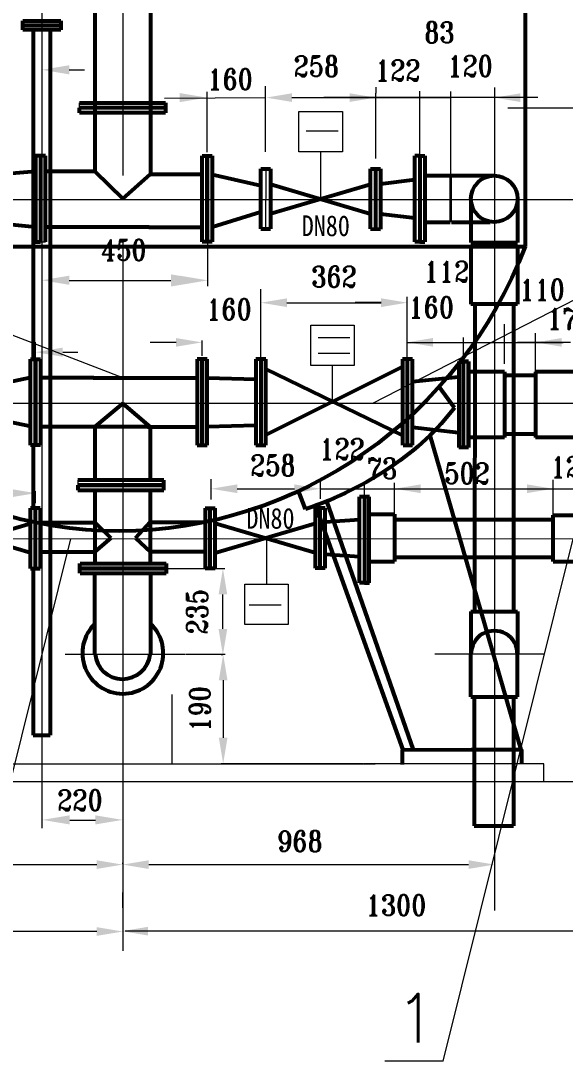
# Model space of a CAD drawing. Extents: x -13299 to -11289, y 2095 to 3220.
# Drawn here: x -12814.9 to -12770, y 2283.1 to 2368.8 of the extents above; entities that cross this region are included whole.
import ezdxf

# ---------------------------------------------------------------- set-up
doc = ezdxf.new("R2010")
doc.units = 0
doc.header["$LTSCALE"] = 10
doc.header["$MEASUREMENT"] = 0
for name, color, linetype, lineweight in [('1', 2, 'CONTINUOUS', 13), ('PVC', 5, 'CONTINUOUS', 53), ('管道', 7, 'CONTINUOUS', 53), ('设备', 1, 'CONTINUOUS', 53)]:
    doc.layers.add(name, color=color, linetype=linetype, lineweight=lineweight)
doc.styles.add('HZTXT', font='txt', dxfattribs={"bigfont": 'HZTXT'})
doc.styles.get("Standard").update_dxf_attribs({"font": 'romant.shx', "width": 0.85, "bigfont": 'hztxt1.shx'})

msp = doc.modelspace()

# ---------------------------------------------------------------- linework, layer by layer
at = {"layer": '1'}
for p, q in [((-12806.51366, 2497.9762), (-12806.51366, 2356.07978)), ((-12813.17797, 2482.84777), (-12813.17797, 2302.26584)), ((-12806.51366, 2339.40249), (-12885.49759, 2369.85634)), ((-12809.67398, 2364.75469), (-12810.92192, 2364.75469)), ((-12799.56047, 2358.00534), (-12799.56047, 2362.97357)), ((-12794.73285, 2358.0166), (-12794.73285, 2363.4339)), ((-12785.6638, 2363.35882), (-12785.6638, 2362.85553)), ((-12785.6638, 2357.48022), (-12785.6638, 2362.85553)), ((-12782.01773, 2357.74895), (-12782.01773, 2363.02082)), ((-12779.46912, 2355.8245), (-12779.46912, 2362.99073)), ((-12775.86972, 2363.32749), (-12775.86972, 2295.48768)), ((-12810.08158, 2361.64791), (-12810.08158, 2362.05811)), ((-12803.06446, 2362.45984), (-12794.70864, 2362.49126)), ((-12792.56614, 2362.49126), (-12779.46912, 2362.49126)), ((-12779.46912, 2362.49126), (-12789.9488, 2362.49126)), ((-12772.30453, 2362.49126), (-12779.87523, 2362.49126)), ((-12774.77524, 2361.64791), (-12764.78895, 2361.64791)), ((-12791.39327, 2359.76173), (-12788.76252, 2359.76173)), ((-12790.19646, 2354.13412), (-12790.19646, 2358.02264)), ((-12782.01773, 2357.90899), (-12782.01773, 2358.0166)), ((-12794.70864, 2356.62832), (-12794.73285, 2351.67123)), ((-12779.53522, 2352.23085), (-12779.53522, 2356.06796)), ((-12779.40801, 2352.23085), (-12779.40801, 2356.06796)), ((-12874.53564, 2354.0832), (-12730.48857, 2354.0832)), ((-12770.85764, 2354.0832), (-12764.93359, 2354.0832)), ((-12757.96914, 2351.6494), (-12785.92619, 2337.2803)), ((-12813.29427, 2350.59416), (-12812.88406, 2350.59416)), ((-12806.51366, 2350.61925), (-12806.51366, 2292.16949)), ((-12799.53351, 2350.46009), (-12799.53351, 2346.94866)), ((-12810.92192, 2347.42163), (-12802.54158, 2347.42163)), ((-12795.12548, 2340.6319), (-12795.12548, 2346.6917)), ((-12795.12548, 2341.19879), (-12795.12548, 2346.6917)), ((-12792.98298, 2345.5886), (-12785.21412, 2345.5886)), ((-12792.98298, 2345.5886), (-12790.84048, 2345.5886)), ((-12785.21291, 2345.59053), (-12787.35541, 2345.59053)), ((-12783.07041, 2341.20073), (-12783.07041, 2346.06567)), ((-12775.05379, 2340.54119), (-12775.05379, 2343.81406)), ((-12772.49781, 2339.57723), (-12772.49781, 2343.08727)), ((-12813.71197, 2340.9277), (-12813.71197, 2342.32478)), ((-12802.11787, 2342.31485), (-12804.26037, 2342.31485)), ((-12799.97537, 2341.19686), (-12799.97537, 2342.46911)), ((-12790.41713, 2342.72306), (-12787.78638, 2342.72306)), ((-12783.07162, 2340.6319), (-12783.07162, 2342.47104)), ((-12783.07041, 2342.31678), (-12770.19822, 2342.31678)), ((-12778.41323, 2341.20073), (-12778.41323, 2342.7064)), ((-12771.84051, 2342.31678), (-12773.98301, 2342.31678)), ((-12769.59877, 2342.31305), (-12771.74127, 2342.31305)), ((-12810.20797, 2341.47559), (-12811.45591, 2341.47559)), ((-12790.41713, 2341.42243), (-12787.78638, 2341.42243)), ((-12789.22032, 2337.43471), (-12789.22032, 2340.39959)), ((-12747.2278, 2337.2803), (-12841.29861, 2337.2803)), ((-12810.21368, 2330.96899), (-12810.21368, 2330.55878)), ((-12799.22037, 2329.36293), (-12799.22037, 2331.05313)), ((-12790.21294, 2329.42663), (-12790.21294, 2330.96118)), ((-12771.03852, 2328.07807), (-12771.03852, 2330.97346)), ((-12797.07787, 2330.25119), (-12792.35544, 2330.25119)), ((-12790.21294, 2330.25119), (-12767.15571, 2330.25119)), ((-12786.59872, 2329.73709), (-12786.59872, 2330.70376)), ((-12784.10782, 2328.14213), (-12784.10782, 2330.74083)), ((-12813.6931, 2329.06048), (-12813.6931, 2330.0393)), ((-12830.72622, 2326.12976), (-12752.44368, 2326.15951)), ((-12821.50068, 2283.06349), (-12810.79189, 2326.13047)), ((-12794.66382, 2326.27573), (-12794.66382, 2322.38721)), ((-12780.08895, 2283.06349), (-12769.38016, 2326.13047)), ((-12802.88846, 2323.67699), (-12798.103, 2323.67699)), ((-12798.25726, 2318.69173), (-12798.25726, 2321.53449)), ((-12793.46701, 2320.64812), (-12796.09776, 2320.64812)), ((-12775.86972, 2320.13984), (-12775.86972, 2315.13402)), ((-12811.24551, 2316.60499), (-12801.3385, 2316.60499)), ((-12801.28493, 2316.60499), (-12798.07942, 2316.60499)), ((-12798.26964, 2316.54923), (-12798.41152, 2316.54923)), ((-12771.73351, 2316.62148), (-12780.78984, 2316.62148)), ((-12798.23368, 2314.46249), (-12798.23368, 2309.72545)), ((-12802.44579, 2307.58295), (-12802.44579, 2313.282)), ((-12835.05364, 2307.58295), (-12785.70141, 2307.58295)), ((-12786.66822, 2307.58295), (-12798.38794, 2307.58295)), ((-12777.97368, 2307.58295), (-12786.61465, 2307.58295)), ((-12771.80663, 2307.58295), (-12778.29797, 2307.58295)), ((-12771.80663, 2306.0832), (-12771.80663, 2307.58295)), ((-12734.1191, 2306.0832), (-12831.1214, 2306.0832)), ((-12810.88392, 2302.9398), (-12808.76971, 2302.9398)), ((-12806.51366, 2302.95536), (-12806.51366, 2299.11463)), ((-12775.86972, 2300.61117), (-12775.86972, 2299.11463)), ((-12847.71625, 2299.26889), (-12808.65616, 2299.26889)), ((-12806.51366, 2299.32245), (-12806.51366, 2299.42315)), ((-12804.37116, 2299.26889), (-12778.01222, 2299.26889)), ((-12806.51366, 2295.71548), (-12806.51366, 2296.9777)), ((-12808.65616, 2293.75221), (-12856.07072, 2293.75221)), ((-12767.52016, 2293.78028), (-12806.31976, 2293.78028)), ((-12780.08895, 2283.06349), (-12784.90837, 2283.06349))]:
    msp.add_line(p, q, dxfattribs=at)
for points in [[(-12791.99247, 2361.35562), (-12788.40045, 2361.35562), (-12788.40045, 2358.02264), (-12791.99247, 2358.02264)], [(-12791.01633, 2343.73257), (-12787.42432, 2343.73257), (-12787.42432, 2340.39959), (-12791.01633, 2340.39959)], [(-12792.86781, 2319.05423), (-12796.45983, 2319.05423), (-12796.45983, 2322.38721), (-12792.86781, 2322.38721)]]:
    msp.add_lwpolyline(points, close=True, dxfattribs=at)
for points in [[(-12810.92192, 2365.16213), (-12810.92192, 2364.41011), (-12813.17797, 2364.78612)], [(-12801.81652, 2362.86727), (-12801.81652, 2362.11525), (-12799.56047, 2362.49126)], [(-12792.56614, 2362.84835), (-12792.56614, 2362.13418), (-12794.70864, 2362.49126)], [(-12787.8063, 2362.84835), (-12787.8063, 2362.13418), (-12785.6638, 2362.49126)], [(-12787.8063, 2362.84835), (-12787.8063, 2362.13418), (-12785.6638, 2362.49126)], [(-12773.72722, 2362.84835), (-12773.72722, 2362.13418), (-12775.86972, 2362.49126)], [(-12810.92192, 2347.81151), (-12810.92192, 2347.05949), (-12813.17797, 2347.4355)], [(-12802.54158, 2347.92297), (-12802.54158, 2346.92028), (-12799.53351, 2347.42163)], [(-12801.78811, 2347.80922), (-12801.78811, 2347.0572), (-12799.53205, 2347.43321)], [(-12792.98298, 2345.94568), (-12792.98298, 2345.23151), (-12795.12548, 2345.5886)], [(-12792.98298, 2345.94568), (-12792.98298, 2345.23151), (-12795.12548, 2345.5886)], [(-12785.21412, 2345.94568), (-12785.21412, 2345.23151), (-12783.07162, 2345.5886)], [(-12785.21291, 2345.94762), (-12785.21291, 2345.23345), (-12783.07041, 2345.59053)], [(-12802.11787, 2342.67193), (-12802.11787, 2341.95776), (-12799.97537, 2342.31485)], [(-12780.93954, 2342.67581), (-12780.93954, 2341.96164), (-12783.08204, 2342.31872)], [(-12770.33513, 2342.67014), (-12770.33513, 2341.95597), (-12772.47763, 2342.31305)], [(-12811.45591, 2341.88303), (-12811.45591, 2341.13101), (-12813.71197, 2341.50702)], [(-12815.8356, 2330.24213), (-12815.8356, 2329.52796), (-12813.6931, 2329.88504)], [(-12797.07787, 2330.60828), (-12797.07787, 2329.89411), (-12799.22037, 2330.25119)], [(-12792.35544, 2330.60828), (-12792.35544, 2329.89411), (-12790.21294, 2330.25119)], [(-12781.96532, 2330.60828), (-12781.96532, 2329.89411), (-12784.10782, 2330.25119)], [(-12773.18102, 2330.60828), (-12773.18102, 2329.89411), (-12771.03852, 2330.25119)], [(-12798.61434, 2321.53449), (-12797.90018, 2321.53449), (-12798.25726, 2323.67699)], [(-12798.61434, 2318.69173), (-12797.90018, 2318.69173), (-12798.25726, 2316.54923)], [(-12798.59076, 2314.46249), (-12797.8766, 2314.46249), (-12798.23368, 2316.60499)], [(-12798.59076, 2309.72545), (-12797.8766, 2309.72545), (-12798.23368, 2307.58295)], [(-12810.88392, 2303.33137), (-12810.88392, 2302.57935), (-12813.13997, 2302.95536)], [(-12808.76971, 2303.33137), (-12808.76971, 2302.57935), (-12806.51366, 2302.95536)], [(-12808.65616, 2299.62597), (-12808.65616, 2298.9118), (-12806.51366, 2299.26889)], [(-12804.37116, 2299.62597), (-12804.37116, 2298.9118), (-12806.51366, 2299.26889)], [(-12778.01222, 2299.62597), (-12778.01222, 2298.9118), (-12775.86972, 2299.26889)], [(-12808.65616, 2294.10929), (-12808.65616, 2293.39513), (-12806.51366, 2293.75221)], [(-12804.42616, 2294.13737), (-12804.42616, 2293.4232), (-12806.56866, 2293.78028)]]:
    msp.add_solid(points, dxfattribs=at)
at = {"layer": 'PVC'}
for p, q in [((-12782.02052, 2357.69177), (-12781.60537, 2357.69177)), ((-12781.60752, 2357.69539), (-12781.60752, 2350.60704)), ((-12781.60752, 2356.06796), (-12779.53522, 2356.06796)), ((-12779.53522, 2355.8245), (-12779.40801, 2355.8245)), ((-12779.40801, 2356.06796), (-12775.925, 2356.06796)), ((-12777.80853, 2354.14941), (-12777.80853, 2350.54072)), ((-12773.97142, 2354.14941), (-12773.97142, 2350.54072)), ((-12779.53522, 2352.47431), (-12779.40801, 2352.47431)), ((-12781.60752, 2352.23085), (-12779.53522, 2352.23085)), ((-12779.40801, 2352.23085), (-12776.23628, 2352.23085)), ((-12782.02052, 2350.60704), (-12781.60537, 2350.60704)), ((-12777.80853, 2350.54072), (-12773.97142, 2350.54072)), ((-12777.80853, 2350.3151), (-12773.97142, 2350.3151)), ((-12777.80853, 2350.3151), (-12777.80853, 2345.46602)), ((-12773.97142, 2350.3151), (-12773.97142, 2345.46602)), ((-12773.97142, 2345.46602), (-12777.80853, 2345.46602)), ((-12777.48889, 2345.46602), (-12777.5315, 2320.13984)), ((-12774.29106, 2345.46602), (-12774.29106, 2320.13984)), ((-12778.00022, 2340.72618), (-12778.82343, 2340.72618)), ((-12778.41323, 2340.72618), (-12778.00022, 2340.72618)), ((-12778.00022, 2333.63783), (-12778.00022, 2340.72618)), ((-12778.00022, 2340.72618), (-12778.00022, 2333.63783)), ((-12775.05379, 2339.8891), (-12778.00022, 2339.8891)), ((-12775.05379, 2339.8891), (-12775.05379, 2334.46617)), ((-12775.05379, 2339.57723), (-12774.85744, 2339.57723)), ((-12772.49781, 2339.57723), (-12774.85744, 2339.57723)), ((-12767.58769, 2339.89252), (-12772.49781, 2339.89252)), ((-12772.49781, 2339.89252), (-12772.49781, 2334.46959)), ((-12775.05379, 2334.46617), (-12778.00022, 2334.46617)), ((-12775.05379, 2334.77713), (-12772.49781, 2334.77715)), ((-12767.52934, 2334.46959), (-12772.49781, 2334.46959)), ((-12778.00022, 2333.63783), (-12778.82343, 2333.63783)), ((-12778.00022, 2333.63783), (-12778.41043, 2333.63783)), ((-12786.18572, 2329.58913), (-12787.00893, 2329.58913)), ((-12786.18851, 2329.58913), (-12786.59872, 2329.58913)), ((-12786.18851, 2322.50078), (-12786.18851, 2329.58913)), ((-12786.18851, 2328.14213), (-12784.10782, 2328.14213)), ((-12784.10782, 2328.14213), (-12784.10782, 2324.24944)), ((-12784.10782, 2327.70645), (-12771.03852, 2327.70645)), ((-12771.03852, 2328.07807), (-12767.55551, 2328.07807)), ((-12771.03852, 2324.24096), (-12771.03852, 2328.07807)), ((-12786.18851, 2324.24944), (-12784.10782, 2324.24944)), ((-12784.10782, 2324.61637), (-12771.03852, 2324.61637)), ((-12771.03852, 2324.24096), (-12767.48481, 2324.24096)), ((-12786.18572, 2322.50078), (-12787.00893, 2322.50078)), ((-12786.59872, 2322.50078), (-12786.18851, 2322.50078)), ((-12777.81314, 2320.13984), (-12773.97603, 2320.13984)), ((-12777.81314, 2320.13984), (-12777.81314, 2316.62148)), ((-12773.97603, 2320.13984), (-12773.97603, 2316.65683)), ((-12777.81314, 2313.10312), (-12777.81314, 2316.62148)), ((-12773.97603, 2313.10312), (-12773.97571, 2316.62148)), ((-12777.81314, 2313.10312), (-12773.97603, 2313.10312)), ((-12777.53565, 2313.10312), (-12777.53565, 2302.46521)), ((-12774.29106, 2313.10312), (-12774.29106, 2302.46521)), ((-12777.53565, 2302.46521), (-12774.29106, 2302.46521))]:
    msp.add_line(p, q, dxfattribs=at)
msp.add_circle((-12775.88965, 2354.14941), 1.91888, dxfattribs=at)
msp.add_arc((-12775.89443, 2316.62165), 1.91872, 359.9948357, 180.0051643, dxfattribs=at)
at = {"layer": '管道'}
for p, q in [((-12808.80772, 2480.1615), (-12808.80772, 2356.41502)), ((-12804.21893, 2480.1615), (-12804.21893, 2356.17751)), ((-12814.75029, 2368.81953), (-12811.60507, 2368.81953)), ((-12814.75029, 2368.08002), (-12814.75029, 2368.81953)), ((-12811.60507, 2368.81953), (-12811.60507, 2368.08002)), ((-12814.75482, 2368.46075), (-12811.60507, 2368.46075)), ((-12811.60507, 2368.08002), (-12814.75029, 2368.08002)), ((-12813.88411, 2368.09265), (-12813.88411, 2356.39274)), ((-12812.49568, 2368.03564), (-12812.49568, 2356.41502)), ((-12810.07964, 2362.05811), (-12802.9913, 2362.05811)), ((-12802.9913, 2362.05811), (-12802.9913, 2361.64791)), ((-12810.08158, 2361.2349), (-12810.08158, 2361.64511)), ((-12802.9913, 2361.64791), (-12810.07964, 2361.64791)), ((-12802.9913, 2361.2349), (-12810.07964, 2361.2349)), ((-12802.9913, 2361.64791), (-12802.9913, 2361.2349)), ((-12813.70727, 2357.68444), (-12813.70727, 2350.59609)), ((-12813.29706, 2357.68444), (-12813.70727, 2357.68444)), ((-12813.29427, 2357.68444), (-12813.29427, 2350.59609)), ((-12812.88406, 2357.68444), (-12813.29427, 2357.68444)), ((-12812.88406, 2350.59609), (-12812.88406, 2357.68444)), ((-12799.97068, 2357.68444), (-12799.56047, 2357.68444)), ((-12799.97068, 2350.59609), (-12799.97068, 2357.68444)), ((-12799.56047, 2357.68444), (-12799.56047, 2350.59609)), ((-12799.55767, 2357.68444), (-12799.14747, 2357.68444)), ((-12799.55767, 2350.59609), (-12799.55767, 2357.68444)), ((-12799.14747, 2357.68444), (-12799.14747, 2350.59609)), ((-12782.02052, 2357.69539), (-12782.43073, 2357.69177)), ((-12782.43073, 2350.60704), (-12782.43073, 2357.69177)), ((-12782.02052, 2357.69539), (-12782.02052, 2350.60704)), ((-12813.88411, 2357.01978), (-12813.88411, 2340.9277)), ((-12812.49568, 2357.01978), (-12812.49568, 2335.34629)), ((-12813.72901, 2356.40657), (-12817.83179, 2356.04064)), ((-12808.80772, 2356.41502), (-12812.88406, 2356.41502)), ((-12808.80772, 2356.41502), (-12806.51366, 2354.14941)), ((-12806.51366, 2354.14941), (-12804.21893, 2356.17751)), ((-12804.21893, 2356.17751), (-12799.97068, 2356.17751)), ((-12799.12573, 2356.15118), (-12795.14306, 2355.25992)), ((-12795.12334, 2351.67256), (-12795.12334, 2356.62832)), ((-12795.12334, 2356.62832), (-12794.70864, 2356.62832)), ((-12794.73006, 2356.62832), (-12794.31985, 2356.62832)), ((-12794.31985, 2356.63505), (-12794.31985, 2351.67123)), ((-12786.07711, 2356.61764), (-12785.6669, 2356.61764)), ((-12786.07711, 2351.66188), (-12786.07711, 2356.61764)), ((-12785.6669, 2356.61764), (-12785.6669, 2351.66122)), ((-12785.66411, 2356.61764), (-12785.2539, 2356.61764)), ((-12785.2539, 2356.61764), (-12785.2539, 2351.66055)), ((-12786.07731, 2355.34214), (-12794.32426, 2352.92357)), ((-12794.32237, 2355.35282), (-12786.08659, 2352.92016)), ((-12782.43073, 2355.7261), (-12785.27323, 2355.35597)), ((-12799.12573, 2351.83193), (-12795.14306, 2353.06446)), ((-12782.43073, 2352.55113), (-12785.2539, 2352.88756)), ((-12813.72901, 2351.82604), (-12817.83179, 2352.232)), ((-12804.32723, 2351.81594), (-12812.88406, 2351.81594)), ((-12804.37429, 2351.81594), (-12799.97068, 2351.81594)), ((-12795.12334, 2351.67256), (-12794.73285, 2351.67123)), ((-12794.73006, 2351.67123), (-12794.31985, 2351.67123)), ((-12786.07711, 2351.66188), (-12785.2539, 2351.66055)), ((-12813.70727, 2350.59416), (-12813.29706, 2350.59416)), ((-12799.56047, 2350.59416), (-12799.97068, 2350.59416)), ((-12799.14747, 2350.59416), (-12799.55767, 2350.59416)), ((-12782.02052, 2350.60704), (-12782.43073, 2350.60704)), ((-12814.12497, 2333.83936), (-12814.12497, 2340.9277)), ((-12814.12497, 2340.9277), (-12813.30176, 2340.9277)), ((-12813.71476, 2340.9277), (-12813.71197, 2333.83936)), ((-12813.71197, 2333.83936), (-12813.71197, 2340.9277)), ((-12813.30176, 2340.9277), (-12813.30176, 2333.83936)), ((-12799.97817, 2340.92964), (-12800.38838, 2340.92964)), ((-12800.38838, 2340.9277), (-12800.38838, 2333.83936)), ((-12799.97817, 2333.83936), (-12799.97817, 2340.9277)), ((-12799.56517, 2340.92964), (-12799.97537, 2340.92964)), ((-12799.97537, 2340.9277), (-12799.97537, 2333.83936)), ((-12799.56517, 2333.83936), (-12799.56517, 2340.9277)), ((-12795.13926, 2340.92964), (-12795.54947, 2340.92964)), ((-12795.53121, 2340.9277), (-12795.53121, 2333.83936)), ((-12794.708, 2340.92964), (-12795.11821, 2340.92964)), ((-12795.11821, 2340.9277), (-12795.11821, 2333.83936)), ((-12794.708, 2333.83936), (-12794.708, 2340.9277)), ((-12783.0486, 2340.92964), (-12783.4588, 2340.92964)), ((-12783.4588, 2340.9277), (-12783.4588, 2333.83936)), ((-12783.0486, 2333.83936), (-12783.0486, 2340.9277)), ((-12782.63559, 2340.92964), (-12783.0458, 2340.92964)), ((-12782.63559, 2333.83936), (-12782.63559, 2340.9277)), ((-12778.82343, 2340.72618), (-12778.82343, 2333.63783)), ((-12778.41323, 2333.63783), (-12778.41323, 2340.72618)), ((-12783.46425, 2334.63169), (-12794.71241, 2340.10918)), ((-12794.71052, 2334.70087), (-12783.47418, 2340.29599)), ((-12814.17072, 2339.40002), (-12817.94155, 2338.58828)), ((-12808.89814, 2339.40249), (-12813.30176, 2339.40249)), ((-12808.94521, 2339.40249), (-12800.38838, 2339.40249)), ((-12799.54343, 2339.40002), (-12795.52707, 2339.28201)), ((-12778.84517, 2339.44831), (-12782.63559, 2339.06677)), ((-12806.51366, 2337.2803), (-12808.82554, 2335.34629)), ((-12806.51366, 2337.2803), (-12804.24888, 2335.34629)), ((-12814.08466, 2335.37262), (-12817.94308, 2336.17098)), ((-12804.46471, 2335.34629), (-12813.30176, 2335.34629)), ((-12812.49568, 2335.34629), (-12812.49568, 2324.2657)), ((-12808.82554, 2335.34629), (-12808.82554, 2330.94568)), ((-12804.46471, 2335.34629), (-12800.38838, 2335.34629)), ((-12804.24888, 2335.34629), (-12804.24888, 2330.98396)), ((-12799.54343, 2335.37262), (-12795.53178, 2335.49063)), ((-12778.84517, 2334.86777), (-12782.63559, 2335.29314)), ((-12813.71476, 2333.83936), (-12814.12497, 2333.83936)), ((-12813.88411, 2333.83936), (-12813.88411, 2328.6393)), ((-12813.30176, 2333.83936), (-12813.71197, 2333.83936)), ((-12800.38838, 2333.83936), (-12799.97817, 2333.83936)), ((-12799.97537, 2333.83936), (-12799.56517, 2333.83936)), ((-12795.52842, 2333.83936), (-12795.11821, 2333.83936)), ((-12795.11821, 2333.83936), (-12794.708, 2333.83936)), ((-12783.40566, 2333.83936), (-12782.99545, 2333.83936)), ((-12783.0458, 2333.83936), (-12782.63559, 2333.83936)), ((-12803.12533, 2330.96899), (-12810.21368, 2330.96899)), ((-12803.12339, 2330.55878), (-12803.12339, 2330.96899)), ((-12810.21368, 2330.55878), (-12803.12533, 2330.55878)), ((-12803.12533, 2330.55599), (-12810.21368, 2330.55599)), ((-12810.21368, 2330.55599), (-12810.21368, 2330.14578)), ((-12810.21368, 2330.14578), (-12803.12533, 2330.14578)), ((-12808.82554, 2330.12269), (-12808.82554, 2324.0872)), ((-12804.24888, 2330.16097), (-12804.24888, 2324.0872)), ((-12803.12339, 2330.14578), (-12803.12339, 2330.55599)), ((-12787.00893, 2322.50078), (-12787.00893, 2329.58913)), ((-12786.59872, 2329.58913), (-12786.59872, 2322.50078)), ((-12813.71756, 2328.6393), (-12814.12776, 2328.6393)), ((-12814.12776, 2323.67549), (-12814.12776, 2328.6393)), ((-12813.30455, 2328.6393), (-12813.71476, 2328.6393)), ((-12813.71476, 2323.69402), (-12813.71476, 2328.6393)), ((-12813.30455, 2328.63797), (-12813.30455, 2323.67549)), ((-12799.72277, 2328.6393), (-12799.31256, 2328.6393)), ((-12799.72277, 2328.63797), (-12799.72277, 2323.67549)), ((-12799.31256, 2323.69402), (-12799.31256, 2328.6393)), ((-12799.30976, 2328.6393), (-12798.89956, 2328.6393)), ((-12798.89956, 2323.67549), (-12798.89956, 2328.6393)), ((-12789.8345, 2328.65466), (-12790.65771, 2328.65333)), ((-12790.65771, 2328.65333), (-12790.65771, 2323.69085)), ((-12790.2475, 2323.70937), (-12790.2475, 2328.65466)), ((-12789.8345, 2323.69085), (-12789.8345, 2328.65466)), ((-12789.82272, 2327.52109), (-12787.00893, 2327.7209)), ((-12822.37031, 2324.9684), (-12814.12335, 2327.38696)), ((-12814.12525, 2324.95771), (-12822.36102, 2327.39037)), ((-12813.30455, 2327.47976), (-12808.86762, 2327.47976)), ((-12808.83193, 2327.49291), (-12807.49461, 2326.1702)), ((-12804.24018, 2327.49286), (-12805.47373, 2326.16657)), ((-12799.72277, 2327.47976), (-12804.24018, 2327.47976)), ((-12790.65701, 2324.9684), (-12798.90397, 2327.38696)), ((-12798.90207, 2324.95771), (-12790.66629, 2327.39037)), ((-12807.49461, 2326.1702), (-12808.82513, 2325.04488)), ((-12805.47373, 2326.16657), (-12804.24877, 2325.04487)), ((-12813.30455, 2325.04512), (-12808.82513, 2325.04512)), ((-12812.49568, 2325.04512), (-12812.49568, 2309.92577)), ((-12799.72277, 2325.04512), (-12804.24877, 2325.04512)), ((-12789.82272, 2324.86762), (-12787.00893, 2324.6678)), ((-12814.12776, 2323.67549), (-12813.30455, 2323.67549)), ((-12813.88411, 2323.67549), (-12813.88411, 2309.94507)), ((-12810.04585, 2323.29489), (-12810.04585, 2324.0782)), ((-12810.03037, 2324.0872), (-12802.94202, 2324.0872)), ((-12802.94202, 2323.67699), (-12810.03037, 2323.67699)), ((-12810.03037, 2323.6742), (-12802.94202, 2323.6742)), ((-12802.94202, 2323.26399), (-12810.03037, 2323.26399)), ((-12808.83552, 2323.26399), (-12808.84704, 2316.66347)), ((-12804.22009, 2323.26399), (-12804.22009, 2316.66347)), ((-12802.94202, 2324.0872), (-12802.94202, 2323.67699)), ((-12802.94202, 2323.6742), (-12802.94202, 2323.26399)), ((-12798.89956, 2323.67549), (-12799.72277, 2323.67549)), ((-12789.8345, 2323.69085), (-12790.65771, 2323.69085)), ((-12813.88411, 2309.94507), (-12812.49568, 2309.94507))]:
    msp.add_line(p, q, dxfattribs=at)
for centre, radius, start, end in [((-12806.50481, 2316.69464), 3.33745, 133.3714292, 46.0994964), ((-12806.5257, 2316.84634), 2.28202, 185.6300474, 353.5058488)]:
    msp.add_arc(centre, radius, start, end, dxfattribs=at)
at = {"layer": '设备'}
for p, q in [((-12773.33919, 2453.78249), (-12773.33919, 2350.22381)), ((-12839.68813, 2350.22381), (-12773.47852, 2350.22381)), ((-12779.16527, 2336.9217), (-12780.42489, 2338.63835)), ((-12781.18854, 2334.657), (-12773.71241, 2308.74527)), ((-12791.43569, 2328.55892), (-12792.02254, 2330.08749)), ((-12790.62183, 2328.8543), (-12783.43205, 2308.74182)), ((-12789.7044, 2329.21659), (-12782.58089, 2308.74226)), ((-12783.49332, 2308.7418), (-12777.78583, 2308.74344)), ((-12783.47707, 2308.74184), (-12783.47707, 2307.52647)), ((-12777.78583, 2308.74344), (-12773.65121, 2308.7453)), ((-12773.65121, 2308.7453), (-12773.65121, 2307.57949))]:
    msp.add_line(p, q, dxfattribs=at)
at = {"layer": '设备', "extrusion": (0, 0, -1)}
for centre, major_axis, ratio, start_param, end_param in [((-12806.3502, 2363.10089), (9.03358, 35.25421), 0.9732255, 1.68858147, 4.10571105), ((-12805.34652, 2347.80443), (-29.68257, 1.89515), 0.71507608, 3.58853249, 4.17955168)]:
    msp.add_ellipse(centre, major_axis=major_axis, ratio=ratio, start_param=start_param, end_param=end_param, dxfattribs=at)

# ---------------------------------------------------------------- texts
at = {"layer": '1', "width": 0.85}
for s, p in [('160', (-12799.53351, 2363.15)), ('220', (-12811.91376, 2303.72457))]:
    msp.add_text(s, height=1.714, dxfattribs=at).set_placement(p)
at = {"layer": '1', "style": 'HZTXT'}
msp.add_text('1', height=4, dxfattribs=at).set_placement((-12784.03585, 2284.61322))
at = {"layer": '1', "char_height": 1.714, "attachment_point": 5}
for s, insert in [('83', (-12780.41438, 2367.86834)), ('\\A1;258', (-12790.55325, 2365.08321)), ('\\A1;122', (-12783.84077, 2364.74398)), ('120', (-12777.88147, 2365.10199)), ('{\\fFangSong_GB2312|b0|i0|c134|p49;DN80}', (-12789.77535, 2351.91538)), ('450', (-12806.42866, 2349.92835)), ('112', (-12779.82353, 2348.15443)), ('362', (-12789.09855, 2347.7311)), ('110', (-12771.94354, 2346.66128)), ('160', (-12797.75693, 2345.04011)), ('160', (-12781.08507, 2345.20954)), ('171', (-12769.65994, 2344.27556)), ('122', (-12788.43675, 2333.52305)), ('\\A1;258', (-12794.14417, 2332.17944)), ('73', (-12785.13379, 2331.93765)), ('120', (-12769.37499, 2332.04825)), ('502', (-12778.13747, 2331.52461)), ('{\\fFangSong_GB2312|b0|i0|c134|p49;DN80}', (-12794.33519, 2327.79906)), ('968', (-12791.90432, 2301.19714)), ('1300', (-12783.98637, 2295.92278))]:
    msp.add_mtext(s, dxfattribs=dict(at, insert=insert))
at = {"layer": '1', "char_height": 1.714, "attachment_point": 5, "rotation": 90}
for s, insert in [('\\A1;235', (-12800.37667, 2320.11311)), ('\\A1;190', (-12800.16193, 2312.09397))]:
    msp.add_mtext(s, dxfattribs=dict(at, insert=insert))

doc.saveas('drawing.dxf')
